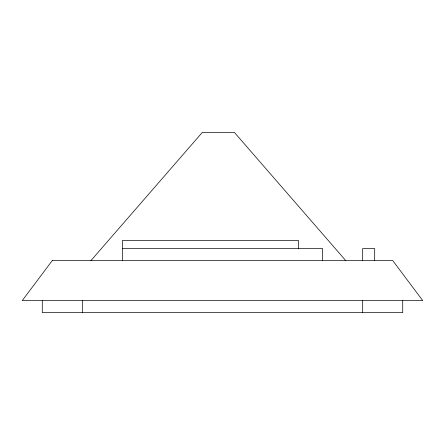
<?xml version="1.0" encoding="UTF-8"?>
<svg xmlns="http://www.w3.org/2000/svg" width="445" height="445" viewBox="0 0 445 445"><rect width="100%" height="100%" fill="white"/><g stroke="black" fill="none" stroke-linecap="round" stroke-linejoin="round"><path stroke-width="0.67" d="M90.902 260.653L202.33 132.388L234.37 132.388L345.804 260.653M122.375 248.533L322.625 248.533L322.625 260.548M402.725 300.598L402.725 312.613L42.275 312.613L42.275 300.598M374.69 260.548L374.69 248.533L362.675 248.533L362.675 260.548M362.675 300.598L362.675 312.613M298.595 248.811L298.595 240.523L122.375 240.523L122.375 260.548M82.325 300.598L82.325 312.613M52.288 260.548L22.25 300.598L422.75 300.598L392.713 260.548L52.288 260.548"/></g></svg>
